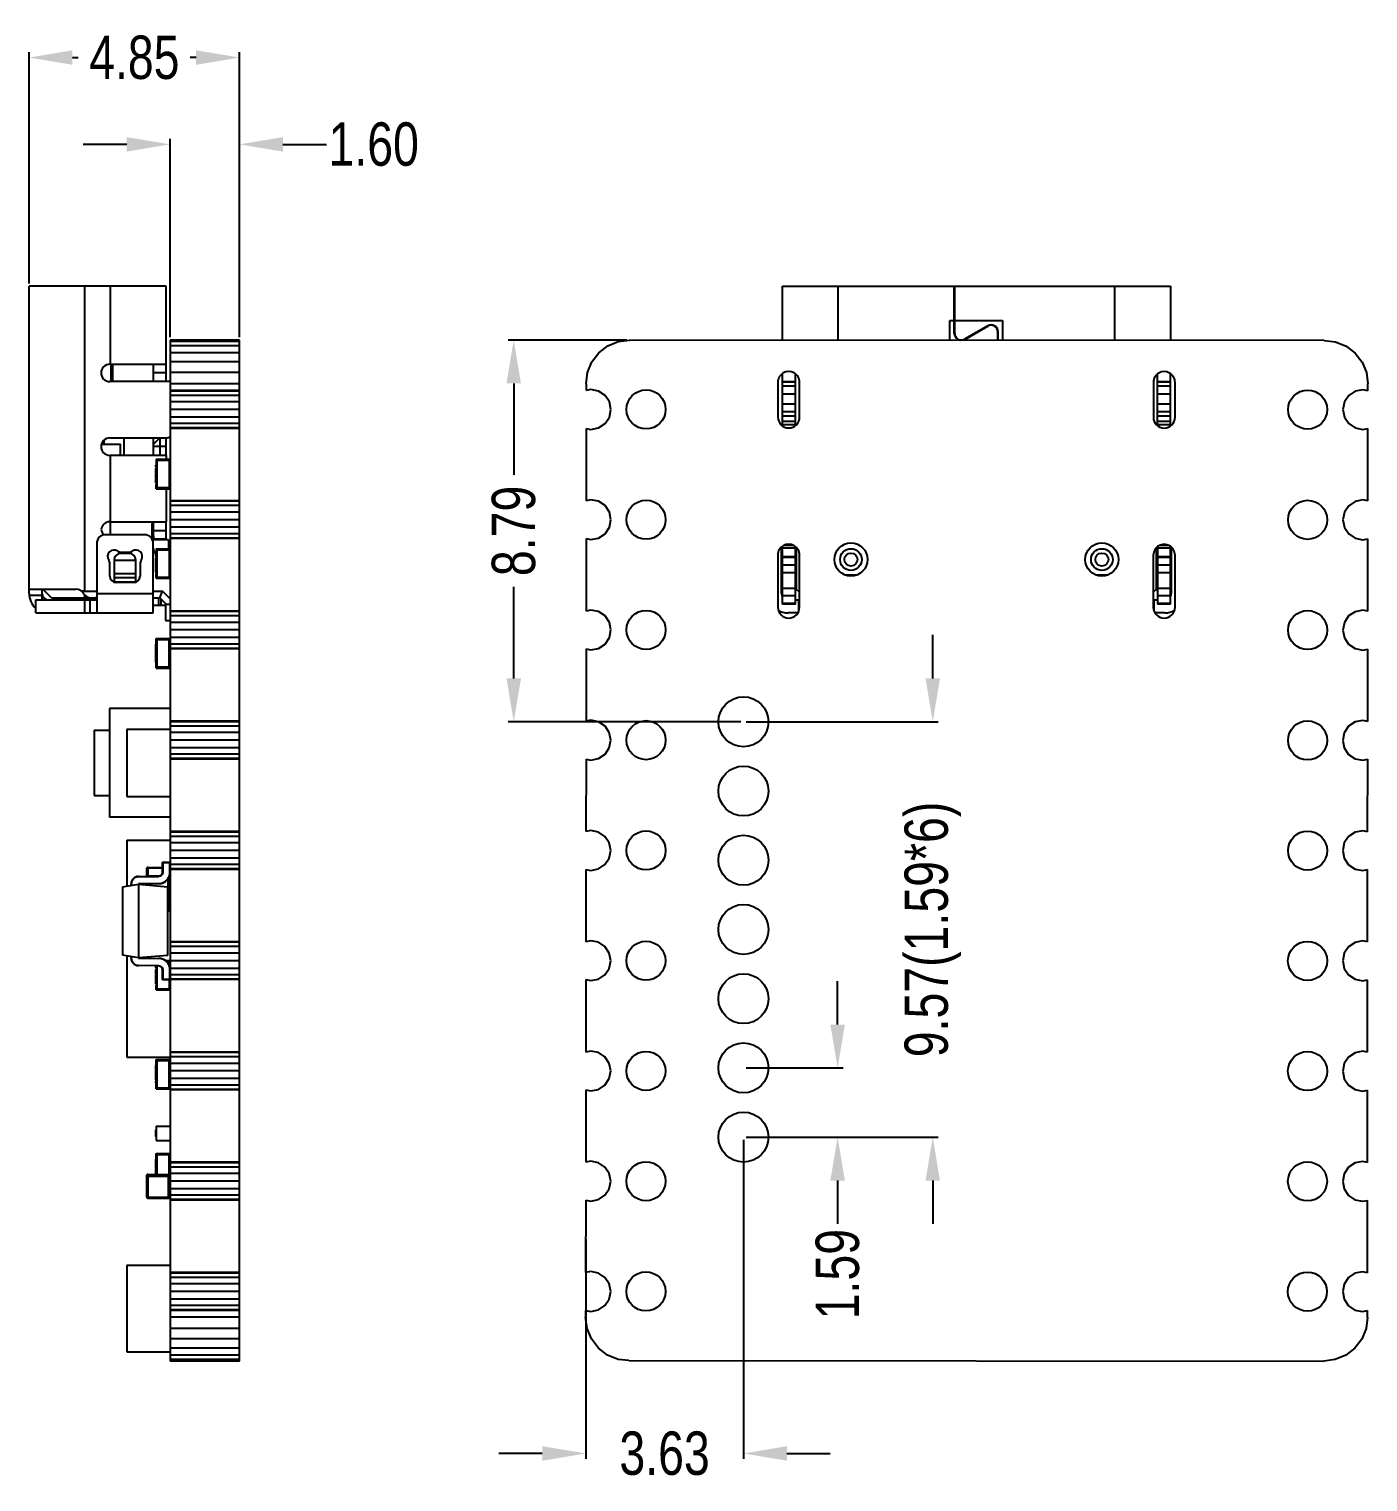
# Model space of a CAD drawing. Header units: inches. Extents: x -3.8 to 68.3, y -16.6 to 35.1.
# Drawn here: x 37.43 to 68.27, y -6.15 to 27.32 of the extents above; entities that cross this region are included whole.
import ezdxf

# ---------------------------------------------------------------- set-up
doc = ezdxf.new("R2010")
doc.units = ezdxf.units.IN
doc.header["$LTSCALE"] = 1.21
doc.header["$MEASUREMENT"] = 0
doc.header["$PDMODE"] = 3
doc.header["$PDSIZE"] = 0.3125
doc.layers.get('0').update_dxf_attribs({"linetype": 'CONTINUOUS'})
doc.layers.get('Defpoints').update_dxf_attribs({"linetype": 'CONTINUOUS'})
for name, color, linetype in [('DIM', 3, 'CONTINUOUS'), ('INTFCLR_1532', 7, 'CONTINUOUS'), ('INTFCLR_1532_1', 7, 'CONTINUOUS'), ('INTFCLR_1532_2', 7, 'CONTINUOUS')]:
    doc.layers.add(name, color=color, linetype=linetype)
doc.styles.get("Standard").update_dxf_attribs({"font": 'txt', "width": 0.8})
doc.dimstyles.get("Standard").update_dxf_attribs({"dimtxt": 0.15625, "dimasz": 0.1875, "dimexe": 0.125, "dimexo": 0.0625, "dimgap": 0.09, "dimtad": 0, "dimtih": 1, "dimtoh": 1, "dimzin": 4, "dimdsep": 46, "dimtxsty": 'STANDARD', "dimblk": '_FILLED', "dimblk1": '_FILLED', "dimblk2": '_FILLED', "dimcen": 0.09, "dimazin": 1, "dimtp": 0.01, "dimtm": 0.01, "dimtfac": 1, "dimtofl": 0, "dimtmove": 0, "dimatfit": 3, "dimldrblk": '_FILLED', "dimfxl": 1, "dimtolj": 1, "dimtzin": 4, "dimarcsym": 0})

# ---------------------------------------------------------------- blocks, each defined once
blk = doc.blocks.new('_FILLED')
at = {"color": 0, "linetype": 'ByBlock'}
blk.add_solid([(0, 0), (-1, 0.167), (-1, -0.167)], dxfattribs=at)
blk = doc.blocks.new('*D9')
at = {"layer": 'Defpoints', "color": 0}
for p in [(42.28, 24.667), (40.68, 20.159), (42.28, 20.159)]:
    blk.add_point(p, dxfattribs=at)
at = {"layer": 'DIM', "color": 0, "lineweight": -2}
for p, q in [((40.68, 20.222), (40.68, 24.792)), ((42.28, 20.222), (42.28, 24.792)), ((39.68, 24.667), (38.68, 24.667)), ((43.28, 24.667), (44.28, 24.667))]:
    blk.add_line(p, q, dxfattribs=at)
blk.add_blockref('_FILLED', (40.68, 24.667), dxfattribs=at)
at = {"layer": 'DIM', "color": 0, "lineweight": -2, "rotation": 180}
blk.add_blockref('_FILLED', (42.28, 24.667), dxfattribs=at)
at = {"layer": 'DIM', "color": 0, "insert": (45.37, 24.667), "char_height": 1, "attachment_point": 5}
blk.add_mtext('\\A1;1.60', dxfattribs=at)
blk = doc.blocks.new('*D10')
at = {"layer": 'Defpoints', "color": 0}
for p in [(42.28, 26.667), (37.43, 21.403), (42.28, 20.159)]:
    blk.add_point(p, dxfattribs=at)
at = {"layer": 'DIM', "color": 0, "lineweight": -2}
for p, q in [((37.43, 21.465), (37.43, 26.792)), ((42.28, 20.222), (42.28, 26.792)), ((38.43, 26.667), (38.565, 26.667)), ((41.28, 26.667), (41.145, 26.667))]:
    blk.add_line(p, q, dxfattribs=at)
at = {"layer": 'DIM', "color": 0, "lineweight": -2, "rotation": 180}
blk.add_blockref('_FILLED', (37.43, 26.667), dxfattribs=at)
at = {"layer": 'DIM', "color": 0, "lineweight": -2}
blk.add_blockref('_FILLED', (42.28, 26.667), dxfattribs=at)
at = {"layer": 'DIM', "color": 0, "insert": (39.855, 26.667), "char_height": 1, "attachment_point": 5}
blk.add_mtext('\\A1;4.85', dxfattribs=at)
blk = doc.blocks.new('*D25')
at = {"layer": 'Defpoints', "color": 0}
for p in [(53.888, 3.391), (56.057, 3.391), (53.888, 1.797)]:
    blk.add_point(p, dxfattribs=at)
at = {"layer": 'DIM', "color": 0, "lineweight": -2}
for p, q in [((56.057, 4.391), (56.057, 5.391)), ((53.951, 3.391), (56.182, 3.391)), ((53.951, 1.797), (56.182, 1.797)), ((56.057, 0.797), (56.057, -0.203))]:
    blk.add_line(p, q, dxfattribs=at)
for p, rotation in [((56.057, 3.391), 270), ((56.057, 1.797), 90)]:
    blk.add_blockref('_FILLED', p, dxfattribs=dict(at, rotation=rotation))
at = {"layer": 'DIM', "color": 0, "insert": (56.057, -1.36), "char_height": 1, "attachment_point": 5, "rotation": 90}
blk.add_mtext('\\A1;1.59', dxfattribs=at)
blk = doc.blocks.new('*D27')
at = {"layer": 'Defpoints', "color": 0}
for p in [(53.888, 11.365), (53.888, 1.797), (58.249, 1.797)]:
    blk.add_point(p, dxfattribs=at)
at = {"layer": 'DIM', "color": 0, "lineweight": -2}
for p, q in [((58.249, 12.365), (58.249, 13.365)), ((53.951, 11.365), (58.374, 11.365)), ((53.951, 1.797), (58.374, 1.797)), ((58.249, 0.797), (58.249, -0.203))]:
    blk.add_line(p, q, dxfattribs=at)
for p, rotation in [((58.249, 11.365), 270), ((58.249, 1.797), 90)]:
    blk.add_blockref('_FILLED', p, dxfattribs=dict(at, rotation=rotation))
at = {"layer": 'DIM', "color": 0, "insert": (58.249, 6.581), "char_height": 1, "attachment_point": 5, "rotation": 90}
blk.add_mtext('\\A1;9.57(1.59*6)', dxfattribs=at)
blk = doc.blocks.new('*D29')
at = {"layer": 'Defpoints', "color": 0}
for p in [(53.888, 1.797), (50.254, -0.489), (50.254, -5.491)]:
    blk.add_point(p, dxfattribs=at)
at = {"layer": 'DIM', "color": 0, "lineweight": -2}
for p, q in [((53.888, 1.734), (53.888, -5.616)), ((50.254, -0.552), (50.254, -5.616)), ((49.254, -5.491), (48.254, -5.491)), ((54.888, -5.491), (55.888, -5.491))]:
    blk.add_line(p, q, dxfattribs=at)
blk.add_blockref('_FILLED', (50.254, -5.491), dxfattribs=at)
at = {"layer": 'DIM', "color": 0, "lineweight": -2, "rotation": 180}
blk.add_blockref('_FILLED', (53.888, -5.491), dxfattribs=at)
at = {"layer": 'DIM', "color": 0, "insert": (52.071, -5.491), "char_height": 1, "attachment_point": 5}
blk.add_mtext('\\A1;3.63', dxfattribs=at)
blk = doc.blocks.new('*D30')
at = {"layer": 'Defpoints', "color": 0}
for p in [(48.596, 20.159), (51.266, 20.159), (53.888, 11.365)]:
    blk.add_point(p, dxfattribs=at)
at = {"layer": 'DIM', "color": 0, "lineweight": -2}
for p, q in [((51.204, 20.159), (48.471, 20.159)), ((48.596, 19.159), (48.596, 17.052)), ((48.596, 12.365), (48.596, 14.472)), ((53.826, 11.365), (48.471, 11.365))]:
    blk.add_line(p, q, dxfattribs=at)
for p, rotation in [((48.596, 20.159), 90), ((48.596, 11.365), 270)]:
    blk.add_blockref('_FILLED', p, dxfattribs=dict(at, rotation=rotation))
at = {"layer": 'DIM', "color": 0, "insert": (48.596, 15.762), "char_height": 1, "attachment_point": 5, "rotation": 90}
blk.add_mtext('\\A1;8.79', dxfattribs=at)

msp = doc.modelspace()

# ---------------------------------------------------------------- linework, layer by layer
at = {"color": 7, "linetype": 'Continuous'}
for p, q in [((37.43, 14.323), (37.43, 21.403)), ((40.59, 21.403), (37.43, 21.403)), ((38.71, 21.403), (38.71, 14.373)), ((39.31, 19.603), (39.31, 21.403)), ((40.59, 19.203), (40.59, 21.403)), ((54.785, 20.157), (54.785, 21.403)), ((54.785, 21.403), (63.725, 21.403)), ((56.065, 21.403), (56.065, 20.156)), ((58.745, 20.312), (58.745, 21.403)), ((58.745, 21.303), (58.755, 21.303)), ((58.755, 20.312), (58.755, 21.403)), ((62.445, 20.151), (62.445, 21.403)), ((63.725, 21.403), (63.725, 20.15)), ((58.745, 21.073), (58.755, 21.073)), ((58.755, 20.988), (58.745, 20.988)), ((58.645, 20.154), (58.645, 20.611)), ((58.645, 20.611), (58.745, 20.611)), ((58.755, 20.611), (59.855, 20.611)), ((59.515, 20.49), (58.98, 20.182)), ((58.985, 20.173), (59.52, 20.481)), ((59.855, 20.611), (59.855, 20.153)), ((40.68, 20.159), (40.68, -3.361)), ((42.28, 20.159), (40.68, 20.159)), ((42.28, 20.125), (40.68, 20.125)), ((42.28, -3.361), (42.28, 20.159)), ((50.762, 20.024), (51.005, 20.125)), ((51.005, 20.125), (51.266, 20.159)), ((67.266, 20.147), (51.266, 20.159)), ((59.745, 20.153), (59.745, 20.351)), ((59.755, 20.153), (59.755, 20.351)), ((67.266, 20.147), (67.527, 20.121)), ((67.527, 20.121), (67.771, 20.021)), ((42.28, 20.024), (40.68, 20.024)), ((42.28, 19.864), (40.68, 19.864)), ((50.393, 19.655), (50.553, 19.864)), ((50.553, 19.864), (50.762, 20.024)), ((67.771, 20.021), (67.979, 19.86)), ((67.979, 19.86), (68.14, 19.651)), ((39.29, 19.603), (40.59, 19.603)), ((39.32, 19.203), (39.32, 19.603)), ((39.36, 19.203), (39.36, 19.603)), ((40.29, 19.603), (40.29, 19.203)), ((42.28, 19.655), (40.68, 19.655)), ((50.292, 19.412), (50.393, 19.655)), ((68.14, 19.651), (68.24, 19.408)), ((40.68, 19.203), (39.29, 19.203)), ((40.59, 19.403), (40.29, 19.403)), ((42.28, 19.412), (40.68, 19.412)), ((42.28, 19.151), (40.68, 19.151)), ((50.266, 19.151), (50.292, 19.412)), ((50.266, 19.151), (50.266, 18.998)), ((54.681, 19.184), (54.681, 18.384)), ((54.785, 18.185), (54.785, 19.383)), ((54.785, 19.203), (55.085, 19.203)), ((55.085, 19.19), (54.785, 19.19)), ((54.785, 19.101), (55.085, 19.101)), ((55.085, 18.192), (55.085, 19.377)), ((55.181, 18.384), (55.181, 19.184)), ((63.331, 19.183), (63.331, 18.383)), ((63.425, 18.192), (63.425, 19.373)), ((63.425, 19.203), (63.725, 19.203)), ((63.725, 19.19), (63.425, 19.19)), ((63.425, 19.101), (63.725, 19.101)), ((63.725, 18.182), (63.725, 19.383)), ((63.831, 18.382), (63.831, 19.182)), ((68.24, 19.408), (68.275, 19.147)), ((68.275, 18.992), (68.275, 19.147)), ((42.28, 18.998), (40.68, 18.998)), ((42.28, 18.985), (40.68, 18.985)), ((42.28, 18.885), (40.68, 18.885)), ((50.376, 19.02), (50.266, 18.998)), ((50.552, 18.985), (50.376, 19.02)), ((50.7, 18.885), (50.552, 18.985)), ((50.8, 18.736), (50.7, 18.885)), ((55.085, 18.914), (54.785, 18.914)), ((63.725, 18.914), (63.425, 18.914)), ((67.832, 18.882), (67.732, 18.733)), ((67.98, 18.981), (67.832, 18.882)), ((68.156, 19.016), (67.98, 18.981)), ((68.275, 18.992), (68.156, 19.016)), ((42.28, 18.736), (40.68, 18.736)), ((42.28, 18.561), (40.68, 18.561)), ((50.835, 18.561), (50.8, 18.736)), ((50.8, 18.385), (50.835, 18.561)), ((54.785, 18.691), (55.085, 18.691)), ((55.085, 18.504), (54.785, 18.504)), ((54.785, 18.416), (55.085, 18.416)), ((63.425, 18.691), (63.725, 18.691)), ((63.725, 18.504), (63.425, 18.504)), ((63.425, 18.416), (63.725, 18.416)), ((67.732, 18.733), (67.697, 18.557)), ((67.697, 18.557), (67.732, 18.382)), ((42.28, 18.385), (40.68, 18.385)), ((42.28, 18.236), (40.68, 18.236)), ((42.28, 18.137), (40.68, 18.137)), ((42.28, 18.124), (40.68, 18.124)), ((50.265, 18.124), (50.264, 16.458)), ((50.265, 18.124), (50.376, 18.102)), ((50.376, 18.102), (50.551, 18.137)), ((50.551, 18.137), (50.7, 18.236)), ((50.7, 18.236), (50.8, 18.385)), ((55.085, 18.403), (54.785, 18.403)), ((54.785, 18.293), (55.085, 18.293)), ((55.085, 18.203), (54.785, 18.203)), ((63.725, 18.403), (63.425, 18.403)), ((63.425, 18.293), (63.725, 18.293)), ((63.725, 18.203), (63.425, 18.203)), ((67.732, 18.382), (67.831, 18.233)), ((67.831, 18.233), (67.98, 18.133)), ((67.98, 18.133), (68.156, 18.098)), ((68.156, 18.098), (68.274, 18.122)), ((68.273, 16.452), (68.274, 18.122)), ((39.102, 17.763), (39.535, 17.763)), ((39.16, 17.763), (39.16, 17.852)), ((39.29, 17.903), (40.59, 17.903)), ((39.535, 17.503), (39.535, 17.763)), ((39.61, 17.903), (39.61, 17.503)), ((40.29, 17.753), (40.44, 17.903)), ((40.29, 17.903), (40.29, 17.503)), ((40.44, 17.903), (40.44, 17.508)), ((40.59, 17.52), (40.59, 17.903)), ((40.588, 17.503), (39.29, 17.503)), ((39.31, 15.673), (39.31, 17.503)), ((40.59, 17.703), (40.29, 17.703)), ((40.355, 17.414), (40.355, 16.834)), ((40.355, 17.414), (40.68, 17.414)), ((40.436, 17.504), (40.44, 17.508)), ((40.44, 17.505), (40.44, 17.508)), ((40.588, 17.503), (40.59, 17.52)), ((40.59, 17.503), (40.59, 17.414)), ((40.345, 17.276), (40.345, 17.239)), ((40.345, 17.276), (40.355, 17.276)), ((40.345, 17.263), (40.355, 17.263)), ((40.345, 17.239), (40.355, 17.239)), ((40.345, 17.203), (40.345, 17.101)), ((40.345, 17.203), (40.355, 17.203)), ((40.345, 17.151), (40.355, 17.151)), ((40.345, 17.101), (40.355, 17.101)), ((40.345, 17.088), (40.345, 16.986)), ((40.345, 17.088), (40.355, 17.088)), ((40.38, 17.364), (40.355, 17.364)), ((40.355, 17.314), (40.38, 17.314)), ((40.38, 16.759), (40.38, 17.389)), ((40.38, 17.389), (40.655, 17.389)), ((40.655, 17.389), (40.655, 16.759)), ((40.68, 17.314), (40.655, 17.314)), ((40.655, 17.314), (40.68, 17.314)), ((40.68, 17.312), (40.655, 17.312)), ((40.655, 17.312), (40.68, 17.312)), ((40.345, 16.986), (40.355, 16.986)), ((40.345, 16.972), (40.345, 16.87)), ((40.345, 16.972), (40.355, 16.972)), ((40.345, 16.92), (40.355, 16.92)), ((40.345, 16.87), (40.355, 16.87)), ((40.355, 16.734), (40.355, 16.834)), ((40.355, 16.834), (40.38, 16.834)), ((40.38, 16.784), (40.355, 16.784)), ((40.38, 16.759), (40.655, 16.759)), ((40.655, 16.834), (40.68, 16.834)), ((40.355, 16.734), (40.68, 16.734)), ((40.355, 16.734), (40.68, 16.734)), ((40.59, 16.734), (40.59, 15.973)), ((40.59, 16.732), (40.68, 16.732)), ((40.59, 16.732), (40.68, 16.732)), ((42.28, 16.458), (40.68, 16.458)), ((42.28, 16.445), (40.68, 16.445)), ((50.375, 16.48), (50.264, 16.458)), ((50.551, 16.445), (50.375, 16.48)), ((50.7, 16.345), (50.551, 16.445)), ((67.98, 16.441), (67.831, 16.342)), ((68.155, 16.476), (67.98, 16.441)), ((68.273, 16.452), (68.155, 16.476)), ((42.28, 16.345), (40.68, 16.345)), ((42.28, 16.196), (40.68, 16.196)), ((50.799, 16.196), (50.7, 16.345)), ((50.834, 16.021), (50.799, 16.196)), ((67.731, 16.193), (67.697, 16.017)), ((67.831, 16.342), (67.731, 16.193)), ((39.29, 15.973), (40.575, 15.973)), ((40.27, 15.556), (40.27, 15.973)), ((40.29, 15.773), (40.29, 15.673)), ((40.29, 15.773), (40.59, 15.773)), ((40.59, 15.553), (40.59, 15.773)), ((42.28, 16.021), (40.68, 16.021)), ((42.28, 15.845), (40.68, 15.845)), ((50.7, 15.696), (50.799, 15.845)), ((50.799, 15.845), (50.834, 16.021)), ((67.697, 16.017), (67.731, 15.842)), ((67.731, 15.842), (67.831, 15.693)), ((38.99, 15.473), (38.99, 13.892)), ((40.09, 15.673), (39.19, 15.673)), ((40.64, 15.553), (40.272, 15.553)), ((40.29, 15.681), (40.3, 15.625)), ((40.29, 13.873), (40.29, 15.473)), ((40.3, 15.625), (40.3, 15.553)), ((40.59, 15.573), (40.3, 15.573)), ((40.64, 15.553), (40.64, 15.351)), ((42.28, 15.696), (40.68, 15.696)), ((42.28, 15.597), (40.68, 15.597)), ((42.28, 15.584), (40.68, 15.584)), ((50.264, 15.584), (50.263, 13.917)), ((50.264, 15.584), (50.375, 15.562)), ((50.375, 15.562), (50.551, 15.597)), ((50.551, 15.597), (50.7, 15.696)), ((54.785, 14.073), (54.785, 15.404)), ((55.05, 15.423), (54.81, 15.423)), ((63.694, 15.423), (63.465, 15.423)), ((63.725, 14.073), (63.725, 15.402)), ((67.831, 15.693), (67.98, 15.593)), ((67.98, 15.593), (68.155, 15.558)), ((68.155, 15.558), (68.272, 15.581)), ((68.271, 13.913), (68.272, 15.581)), ((39.39, 15.093), (39.39, 14.582)), ((39.39, 15.089), (39.89, 15.089)), ((39.74, 15.243), (39.54, 15.243)), ((39.556, 15.273), (39.725, 15.273)), ((39.89, 14.582), (39.89, 15.093)), ((40.345, 15.212), (40.345, 15.176)), ((40.345, 15.212), (40.355, 15.212)), ((40.345, 15.199), (40.355, 15.199)), ((40.345, 15.176), (40.355, 15.176)), ((40.345, 15.139), (40.345, 15.037)), ((40.345, 15.139), (40.355, 15.139)), ((40.345, 15.087), (40.355, 15.087)), ((40.355, 15.351), (40.355, 14.771)), ((40.355, 15.351), (40.68, 15.351)), ((40.38, 15.301), (40.355, 15.301)), ((40.355, 15.251), (40.38, 15.251)), ((40.38, 14.696), (40.38, 15.326)), ((40.38, 15.326), (40.655, 15.326)), ((40.64, 15.353), (40.68, 15.353)), ((40.655, 15.326), (40.655, 14.696)), ((40.655, 15.251), (40.68, 15.251)), ((40.68, 15.25), (40.655, 15.25)), ((40.68, 15.173), (40.655, 15.173)), ((54.68, 15.204), (54.68, 14.004)), ((54.76, 15.383), (54.765, 15.373)), ((54.765, 14.323), (54.765, 15.373)), ((54.765, 15.243), (54.785, 15.243)), ((54.785, 15.093), (54.765, 15.093)), ((54.785, 15.373), (55.085, 15.373)), ((54.785, 15.173), (55.085, 15.173)), ((55.085, 15.152), (54.785, 15.152)), ((55.085, 14.073), (55.085, 15.396)), ((55.089, 15.393), (55.085, 15.393)), ((55.105, 15.379), (55.105, 14.423)), ((55.18, 14.004), (55.18, 15.204)), ((63.33, 15.203), (63.33, 14.003)), ((63.405, 14.423), (63.405, 15.377)), ((63.425, 15.394), (63.425, 14.073)), ((63.425, 15.373), (63.725, 15.373)), ((63.425, 15.173), (63.725, 15.173)), ((63.725, 15.152), (63.425, 15.152)), ((63.725, 15.243), (63.745, 15.243)), ((63.745, 15.093), (63.725, 15.093)), ((63.745, 15.373), (63.75, 15.382)), ((63.745, 15.373), (63.745, 14.323)), ((63.83, 14.002), (63.83, 15.202)), ((39.29, 14.723), (39.29, 15.007)), ((39.89, 14.771), (39.39, 14.771)), ((39.99, 15.007), (39.99, 14.723)), ((40.345, 15.037), (40.355, 15.037)), ((40.345, 15.024), (40.345, 14.922)), ((40.345, 15.024), (40.355, 15.024)), ((40.345, 14.922), (40.355, 14.922)), ((40.345, 14.908), (40.345, 14.807)), ((40.345, 14.908), (40.355, 14.908)), ((40.345, 14.857), (40.355, 14.857)), ((40.345, 14.807), (40.355, 14.807)), ((40.355, 14.771), (40.38, 14.771)), ((40.355, 14.671), (40.355, 14.77)), ((40.655, 14.771), (40.68, 14.771)), ((54.785, 14.978), (55.085, 14.978)), ((55.085, 14.799), (54.785, 14.799)), ((56.225, 14.753), (56.504, 14.753)), ((62.003, 14.753), (62.287, 14.753)), ((63.425, 14.978), (63.725, 14.978)), ((63.725, 14.799), (63.425, 14.799)), ((37.43, 14.423), (38.51, 14.423)), ((37.73, 14.173), (37.73, 14.423)), ((37.95, 14.223), (37.75, 14.423)), ((39.39, 14.687), (39.89, 14.687)), ((39.888, 14.581), (39.393, 14.581)), ((39.84, 14.573), (39.44, 14.573)), ((40.38, 14.721), (40.355, 14.721)), ((40.355, 14.671), (40.68, 14.671)), ((40.355, 14.67), (40.68, 14.67)), ((40.38, 14.696), (40.655, 14.696)), ((54.785, 14.446), (55.085, 14.446)), ((55.18, 14.348), (55.105, 14.423)), ((63.405, 14.423), (63.33, 14.348)), ((63.425, 14.446), (63.725, 14.446)), ((37.739, 14.273), (37.433, 14.273)), ((37.588, 13.873), (37.588, 14.173)), ((37.588, 14.173), (38.915, 14.173)), ((37.59, 13.873), (37.59, 14.173)), ((37.95, 14.223), (38.989, 14.223)), ((38.71, 14.373), (38.99, 14.373)), ((38.71, 14.287), (38.71, 14.223)), ((38.71, 14.173), (38.71, 13.873)), ((38.84, 13.873), (38.84, 14.173)), ((38.99, 14.323), (40.29, 14.323)), ((40.29, 14.373), (40.502, 14.373)), ((40.29, 14.223), (40.44, 14.223)), ((40.42, 14.053), (40.42, 14.223)), ((40.44, 14.223), (40.502, 14.373)), ((40.59, 14.073), (40.44, 14.223)), ((40.47, 14.053), (40.47, 14.193)), ((40.68, 14.195), (40.502, 14.373)), ((40.57, 14.093), (40.57, 13.695)), ((40.59, 14.073), (40.68, 14.073)), ((55.085, 14.268), (54.785, 14.268)), ((54.785, 14.094), (55.085, 14.094)), ((55.085, 14.073), (54.785, 14.073)), ((55.085, 14.173), (55.18, 14.173)), ((55.165, 13.922), (55.165, 14.173)), ((63.33, 14.173), (63.425, 14.173)), ((63.345, 14.173), (63.345, 13.917)), ((63.725, 14.268), (63.425, 14.268)), ((63.425, 14.094), (63.725, 14.094)), ((63.725, 14.073), (63.425, 14.073)), ((37.588, 13.873), (40.29, 13.873)), ((40.29, 14.053), (40.57, 14.053)), ((42.28, 13.917), (40.68, 13.917)), ((42.28, 13.905), (40.68, 13.905)), ((42.28, 13.805), (40.68, 13.805)), ((50.375, 13.94), (50.263, 13.917)), ((50.55, 13.905), (50.375, 13.94)), ((50.699, 13.805), (50.55, 13.905)), ((50.799, 13.656), (50.699, 13.805)), ((55.138, 13.873), (54.915, 13.873)), ((63.595, 13.873), (63.371, 13.873)), ((67.83, 13.802), (67.731, 13.653)), ((67.979, 13.901), (67.83, 13.802)), ((68.155, 13.936), (67.979, 13.901)), ((68.271, 13.913), (68.155, 13.936)), ((40.57, 13.695), (40.68, 13.695)), ((42.28, 13.656), (40.68, 13.656)), ((42.28, 13.481), (40.68, 13.481)), ((50.834, 13.481), (50.799, 13.656)), ((50.799, 13.305), (50.834, 13.481)), ((67.731, 13.653), (67.696, 13.477)), ((67.696, 13.477), (67.731, 13.302)), ((40.345, 13.151), (40.345, 12.74)), ((40.345, 13.151), (40.355, 13.151)), ((40.345, 13.101), (40.355, 13.101)), ((40.355, 12.707), (40.355, 13.287)), ((40.355, 13.287), (40.68, 13.287)), ((40.38, 13.237), (40.355, 13.237)), ((40.38, 13.187), (40.355, 13.187)), ((40.38, 12.632), (40.38, 13.262)), ((40.38, 13.262), (40.655, 13.262)), ((40.655, 12.632), (40.655, 13.262)), ((40.655, 13.187), (40.68, 13.187)), ((40.68, 13.187), (40.655, 13.187)), ((40.68, 13.184), (40.655, 13.184)), ((40.655, 13.184), (40.68, 13.184)), ((42.28, 13.305), (40.68, 13.305)), ((42.28, 13.156), (40.68, 13.156)), ((42.28, 13.057), (40.68, 13.057)), ((50.375, 13.022), (50.55, 13.057)), ((50.55, 13.057), (50.699, 13.156)), ((50.699, 13.156), (50.799, 13.305)), ((67.731, 13.302), (67.83, 13.153)), ((67.83, 13.153), (67.979, 13.053)), ((40.345, 13.049), (40.355, 13.049)), ((40.345, 13.035), (40.355, 13.035)), ((40.345, 13.03), (40.355, 13.03)), ((40.345, 12.981), (40.355, 12.981)), ((40.345, 12.935), (40.355, 12.935)), ((40.345, 12.934), (40.355, 12.934)), ((40.345, 12.92), (40.355, 12.92)), ((40.345, 12.87), (40.355, 12.87)), ((40.345, 12.818), (40.355, 12.818)), ((40.345, 12.79), (40.355, 12.79)), ((40.345, 12.782), (40.355, 12.782)), ((40.345, 12.773), (40.355, 12.773)), ((40.345, 12.745), (40.355, 12.745)), ((40.345, 12.74), (40.355, 12.74)), ((42.28, 13.044), (40.68, 13.044)), ((50.262, 13.044), (50.261, 11.377)), ((50.262, 13.044), (50.375, 13.022)), ((67.979, 13.053), (68.155, 13.018)), ((68.155, 13.018), (68.271, 13.041)), ((68.27, 11.373), (68.271, 13.041)), ((40.355, 12.607), (40.355, 12.707)), ((40.38, 12.707), (40.355, 12.707)), ((40.38, 12.657), (40.355, 12.657)), ((40.355, 12.604), (40.355, 12.607)), ((40.355, 12.607), (40.68, 12.607)), ((40.355, 12.607), (40.68, 12.607)), ((40.355, 12.604), (40.68, 12.604)), ((40.355, 12.604), (40.68, 12.604)), ((40.38, 12.632), (40.655, 12.632)), ((40.68, 12.707), (40.655, 12.707)), ((39.28, 11.669), (39.28, 9.169)), ((40.68, 11.669), (39.28, 11.669)), ((50.374, 11.4), (50.261, 11.377)), ((50.55, 11.365), (50.374, 11.4)), ((68.154, 11.396), (67.979, 11.361)), ((68.27, 11.373), (68.154, 11.396)), ((38.93, 11.169), (38.93, 9.667)), ((38.93, 11.169), (39.28, 11.169)), ((39.68, 11.192), (39.68, 9.647)), ((39.68, 11.192), (40.68, 11.192)), ((42.28, 11.377), (40.68, 11.377)), ((42.28, 11.365), (40.68, 11.365)), ((42.28, 11.265), (40.68, 11.265)), ((42.28, 11.116), (40.68, 11.116)), ((50.699, 11.265), (50.55, 11.365)), ((50.798, 11.116), (50.699, 11.265)), ((50.833, 10.941), (50.798, 11.116)), ((67.73, 11.113), (67.695, 10.937)), ((67.83, 11.262), (67.73, 11.113)), ((67.979, 11.361), (67.83, 11.262)), ((42.28, 10.941), (40.68, 10.941)), ((42.28, 10.765), (40.68, 10.765)), ((50.699, 10.616), (50.798, 10.765)), ((50.798, 10.765), (50.833, 10.941)), ((67.695, 10.937), (67.73, 10.762)), ((67.73, 10.762), (67.83, 10.613)), ((42.28, 10.616), (40.68, 10.616)), ((42.28, 10.517), (40.68, 10.517)), ((42.28, 10.505), (40.68, 10.505)), ((50.261, 10.505), (50.26, 8.837)), ((50.261, 10.505), (50.374, 10.482)), ((50.374, 10.482), (50.55, 10.517)), ((50.55, 10.517), (50.699, 10.616)), ((67.83, 10.613), (67.979, 10.513)), ((67.979, 10.513), (68.154, 10.478)), ((68.154, 10.478), (68.269, 10.501)), ((68.268, 8.833), (68.269, 10.501)), ((38.93, 9.669), (39.28, 9.669)), ((38.93, 9.667), (39.28, 9.667)), ((39.68, 9.647), (40.68, 9.647)), ((39.28, 9.169), (39.28, 9.168)), ((40.68, 9.169), (39.28, 9.169)), ((40.68, 9.169), (39.28, 9.169)), ((40.68, 9.168), (39.28, 9.168)), ((40.68, 9.167), (39.28, 9.167)), ((42.28, 8.837), (40.68, 8.837)), ((42.28, 8.825), (40.68, 8.825)), ((42.28, 8.725), (40.68, 8.725)), ((50.374, 8.86), (50.26, 8.837)), ((50.549, 8.825), (50.374, 8.86)), ((50.698, 8.725), (50.549, 8.825)), ((50.798, 8.576), (50.698, 8.725)), ((67.829, 8.722), (67.73, 8.573)), ((67.978, 8.821), (67.829, 8.722)), ((68.154, 8.856), (67.978, 8.821)), ((68.268, 8.833), (68.154, 8.856)), ((39.68, 8.641), (39.68, 7.576)), ((39.68, 8.641), (40.68, 8.641)), ((42.28, 8.576), (40.68, 8.576)), ((42.28, 8.401), (40.68, 8.401)), ((50.833, 8.401), (50.798, 8.576)), ((50.798, 8.225), (50.833, 8.401)), ((67.73, 8.573), (67.695, 8.397)), ((67.695, 8.397), (67.73, 8.222)), ((40.675, 8.12), (40.505, 8.12)), ((40.505, 7.897), (40.505, 8.12)), ((40.51, 8.125), (40.675, 8.125)), ((40.51, 8.125), (40.51, 7.897)), ((40.675, 7.897), (40.675, 8.125)), ((42.28, 8.225), (40.68, 8.225)), ((42.28, 8.076), (40.68, 8.076)), ((50.549, 7.977), (50.698, 8.076)), ((50.698, 8.076), (50.798, 8.225)), ((67.73, 8.222), (67.829, 8.073)), ((67.829, 8.073), (67.978, 7.973)), ((39.952, 7.801), (40.419, 7.809)), ((39.952, 7.796), (40.419, 7.804)), ((39.952, 7.801), (39.952, 7.796)), ((40.419, 7.804), (40.419, 7.809)), ((40.505, 7.897), (40.51, 7.897)), ((42.28, 7.977), (40.68, 7.977)), ((42.28, 7.965), (40.68, 7.965)), ((50.259, 7.965), (50.258, 6.297)), ((50.259, 7.965), (50.374, 7.942)), ((50.374, 7.942), (50.549, 7.977)), ((67.978, 7.973), (68.154, 7.938)), ((68.154, 7.938), (68.268, 7.961)), ((68.267, 6.293), (68.268, 7.961)), ((39.58, 7.559), (39.955, 7.625)), ((39.58, 7.559), (39.58, 6.425)), ((39.785, 7.626), (39.78, 7.626)), ((39.78, 7.594), (39.78, 7.626)), ((39.785, 7.626), (39.785, 7.595)), ((40.422, 7.639), (39.955, 7.631)), ((40.422, 7.634), (39.955, 7.626)), ((39.955, 7.631), (39.955, 5.925)), ((39.955, 7.625), (40.63, 7.566)), ((40.422, 7.634), (40.422, 7.639)), ((40.63, 5.984), (40.63, 7.566)), ((39.58, 6.425), (39.58, 5.991)), ((42.28, 6.297), (40.68, 6.297)), ((42.28, 6.285), (40.68, 6.285)), ((42.28, 6.185), (40.68, 6.185)), ((42.28, 6.036), (40.68, 6.036)), ((50.373, 6.32), (50.258, 6.297)), ((50.549, 6.285), (50.373, 6.32)), ((50.698, 6.185), (50.549, 6.285)), ((50.797, 6.036), (50.698, 6.185)), ((50.832, 5.861), (50.797, 6.036)), ((67.729, 6.033), (67.694, 5.857)), ((67.829, 6.182), (67.729, 6.033)), ((67.978, 6.281), (67.829, 6.182)), ((68.153, 6.316), (67.978, 6.281)), ((68.267, 6.293), (68.153, 6.316)), ((39.955, 5.925), (39.58, 5.991)), ((39.68, 5.973), (39.68, 3.641)), ((39.78, 5.923), (39.78, 5.955)), ((39.78, 5.923), (39.785, 5.923)), ((39.785, 5.955), (39.785, 5.923)), ((40.419, 5.745), (39.952, 5.753)), ((39.952, 5.753), (39.952, 5.748)), ((40.419, 5.74), (39.952, 5.748)), ((40.63, 5.984), (39.955, 5.925)), ((39.955, 5.925), (39.955, 5.918)), ((39.955, 5.923), (40.422, 5.915)), ((39.955, 5.918), (40.422, 5.91)), ((40.345, 5.731), (40.355, 5.731)), ((40.345, 5.731), (40.345, 5.695)), ((40.345, 5.718), (40.355, 5.718)), ((40.345, 5.695), (40.355, 5.695)), ((40.355, 5.741), (40.355, 5.289)), ((40.38, 5.214), (40.38, 5.741)), ((40.419, 5.74), (40.419, 5.745)), ((40.422, 5.91), (40.422, 5.915)), ((40.566, 5.869), (40.68, 5.869)), ((40.596, 5.844), (40.655, 5.844)), ((40.655, 5.844), (40.655, 5.762)), ((40.68, 5.769), (40.655, 5.769)), ((40.655, 5.769), (40.68, 5.769)), ((42.28, 5.861), (40.68, 5.861)), ((50.797, 5.685), (50.832, 5.861)), ((67.694, 5.857), (67.729, 5.682)), ((40.345, 5.658), (40.355, 5.658)), ((40.345, 5.658), (40.345, 5.556)), ((40.345, 5.606), (40.355, 5.606)), ((40.345, 5.556), (40.355, 5.556)), ((40.345, 5.543), (40.355, 5.543)), ((40.345, 5.543), (40.345, 5.441)), ((40.345, 5.441), (40.355, 5.441)), ((40.345, 5.427), (40.355, 5.427)), ((40.345, 5.427), (40.345, 5.325)), ((40.345, 5.376), (40.355, 5.376)), ((40.51, 5.653), (40.505, 5.653)), ((40.505, 5.43), (40.505, 5.653)), ((40.505, 5.43), (40.675, 5.43)), ((40.51, 5.653), (40.51, 5.425)), ((40.675, 5.425), (40.51, 5.425)), ((40.655, 5.425), (40.655, 5.214)), ((40.675, 5.425), (40.675, 5.653)), ((42.28, 5.685), (40.68, 5.685)), ((42.28, 5.536), (40.68, 5.536)), ((42.28, 5.437), (40.68, 5.437)), ((42.28, 5.425), (40.68, 5.425)), ((50.258, 5.425), (50.257, 3.757)), ((50.258, 5.425), (50.373, 5.402)), ((50.373, 5.402), (50.549, 5.437)), ((50.549, 5.437), (50.698, 5.536)), ((50.698, 5.536), (50.797, 5.685)), ((67.729, 5.682), (67.829, 5.533)), ((67.829, 5.533), (67.977, 5.433)), ((67.977, 5.433), (68.153, 5.398)), ((68.153, 5.398), (68.266, 5.421)), ((68.265, 3.753), (68.266, 5.421)), ((40.345, 5.325), (40.355, 5.325)), ((40.355, 5.289), (40.38, 5.289)), ((40.355, 5.189), (40.355, 5.289)), ((40.38, 5.239), (40.355, 5.239)), ((40.355, 5.189), (40.68, 5.189)), ((40.355, 5.189), (40.68, 5.189)), ((40.38, 5.214), (40.655, 5.214)), ((40.655, 5.289), (40.68, 5.289)), ((42.28, 3.757), (40.68, 3.757)), ((42.28, 3.745), (40.68, 3.745)), ((50.373, 3.78), (50.257, 3.757)), ((50.548, 3.745), (50.373, 3.78)), ((50.697, 3.645), (50.548, 3.745)), ((67.977, 3.741), (67.828, 3.642)), ((68.153, 3.776), (67.977, 3.741)), ((68.265, 3.753), (68.153, 3.776)), ((39.68, 3.641), (40.68, 3.641)), ((39.68, 3.64), (40.68, 3.64)), ((40.345, 3.45), (40.355, 3.45)), ((40.345, 3.45), (40.345, 3.348)), ((40.345, 3.4), (40.355, 3.4)), ((40.345, 3.348), (40.355, 3.348)), ((40.355, 3.586), (40.68, 3.586)), ((40.355, 3.006), (40.355, 3.586)), ((40.38, 3.536), (40.355, 3.536)), ((40.38, 3.486), (40.355, 3.486)), ((40.38, 3.561), (40.655, 3.561)), ((40.38, 2.931), (40.38, 3.561)), ((40.655, 2.931), (40.655, 3.561)), ((40.655, 3.486), (40.68, 3.486)), ((40.68, 3.486), (40.655, 3.486)), ((42.28, 3.645), (40.68, 3.645)), ((42.28, 3.496), (40.68, 3.496)), ((50.797, 3.496), (50.697, 3.645)), ((50.831, 3.321), (50.797, 3.496)), ((67.729, 3.493), (67.694, 3.317)), ((67.828, 3.642), (67.729, 3.493)), ((40.345, 3.335), (40.355, 3.335)), ((40.345, 3.335), (40.345, 3.233)), ((40.345, 3.329), (40.355, 3.329)), ((40.345, 3.28), (40.355, 3.28)), ((40.345, 3.235), (40.355, 3.235)), ((40.345, 3.233), (40.355, 3.233)), ((40.345, 3.219), (40.355, 3.219)), ((40.345, 3.219), (40.345, 3.117)), ((40.345, 3.169), (40.355, 3.169)), ((40.345, 3.117), (40.355, 3.117)), ((40.345, 3.081), (40.355, 3.081)), ((40.345, 3.081), (40.345, 3.044)), ((40.345, 3.072), (40.355, 3.072)), ((40.345, 3.044), (40.355, 3.044)), ((42.28, 3.321), (40.68, 3.321)), ((42.28, 3.145), (40.68, 3.145)), ((50.697, 2.996), (50.796, 3.145)), ((50.796, 3.145), (50.831, 3.321)), ((67.694, 3.317), (67.729, 3.142)), ((67.729, 3.142), (67.828, 2.993)), ((40.38, 3.006), (40.355, 3.006)), ((40.355, 2.906), (40.355, 3.006)), ((40.38, 2.956), (40.355, 2.956)), ((40.355, 2.906), (40.68, 2.906)), ((40.355, 2.906), (40.68, 2.906)), ((40.38, 2.931), (40.655, 2.931)), ((40.68, 3.006), (40.655, 3.006)), ((42.28, 2.996), (40.68, 2.996)), ((42.28, 2.897), (40.68, 2.897)), ((42.28, 2.885), (40.68, 2.885)), ((50.256, 2.885), (50.255, 1.216)), ((50.256, 2.885), (50.372, 2.862)), ((50.372, 2.862), (50.548, 2.897)), ((50.548, 2.897), (50.697, 2.996)), ((67.828, 2.993), (67.977, 2.893)), ((67.977, 2.893), (68.152, 2.858)), ((68.152, 2.858), (68.265, 2.88)), ((68.264, 1.214), (68.265, 2.88)), ((40.355, 2.049), (40.68, 2.049)), ((40.355, 2.049), (40.355, 1.719)), ((40.345, 1.968), (40.355, 1.968)), ((40.345, 1.968), (40.345, 1.811)), ((40.345, 1.964), (40.355, 1.964)), ((40.345, 1.814), (40.355, 1.814)), ((40.345, 1.81), (40.355, 1.81)), ((40.355, 1.719), (40.68, 1.719)), ((40.355, 1.719), (40.68, 1.719)), ((40.38, 1.719), (40.38, 1.719)), ((40.355, 1.423), (40.68, 1.423)), ((40.355, 0.938), (40.355, 1.423)), ((40.38, 1.373), (40.355, 1.373)), ((40.38, 1.398), (40.655, 1.398)), ((40.38, 0.938), (40.38, 1.398)), ((40.655, 0.935), (40.655, 1.398)), ((40.345, 1.287), (40.355, 1.287)), ((40.345, 1.287), (40.345, 1.185)), ((40.345, 1.237), (40.355, 1.237)), ((40.345, 1.185), (40.355, 1.185)), ((40.345, 1.172), (40.355, 1.172)), ((40.345, 1.172), (40.345, 1.07)), ((40.345, 1.166), (40.355, 1.166)), ((40.345, 1.117), (40.355, 1.117)), ((40.345, 1.072), (40.355, 1.072)), ((40.345, 1.07), (40.355, 1.07)), ((40.345, 1.056), (40.355, 1.056)), ((40.345, 1.056), (40.345, 0.954)), ((40.345, 1.006), (40.355, 1.006)), ((40.38, 1.323), (40.355, 1.323)), ((40.655, 1.323), (40.68, 1.323)), ((40.68, 1.323), (40.655, 1.323)), ((42.28, 1.216), (40.68, 1.216)), ((42.28, 1.205), (40.68, 1.205)), ((42.28, 1.105), (40.68, 1.105)), ((50.372, 1.24), (50.255, 1.216)), ((50.548, 1.205), (50.372, 1.24)), ((50.697, 1.105), (50.548, 1.205)), ((50.796, 0.956), (50.697, 1.105)), ((67.828, 1.102), (67.728, 0.953)), ((67.977, 1.201), (67.828, 1.102)), ((68.152, 1.236), (67.977, 1.201)), ((68.264, 1.214), (68.152, 1.236)), ((40.345, 0.954), (40.355, 0.954)), ((40.68, 0.843), (40.665, 0.843)), ((40.665, 0.743), (40.68, 0.743)), ((40.665, 0.743), (40.68, 0.743)), ((42.28, 0.956), (40.68, 0.956)), ((42.28, 0.781), (40.68, 0.781)), ((50.831, 0.781), (50.796, 0.956)), ((50.796, 0.605), (50.831, 0.781)), ((67.728, 0.953), (67.693, 0.777)), ((67.693, 0.777), (67.728, 0.602)), ((42.28, 0.605), (40.68, 0.605)), ((42.28, 0.456), (40.68, 0.456)), ((42.28, 0.357), (40.68, 0.357)), ((42.28, 0.345), (40.68, 0.345)), ((50.254, 0.345), (50.253, -1.324)), ((50.254, 0.345), (50.372, 0.322)), ((50.372, 0.322), (50.548, 0.357)), ((50.548, 0.357), (50.696, 0.456)), ((50.696, 0.456), (50.796, 0.605)), ((67.728, 0.602), (67.828, 0.453)), ((67.828, 0.453), (67.976, 0.353)), ((67.976, 0.353), (68.152, 0.318)), ((68.152, 0.318), (68.263, 0.34)), ((68.262, -1.326), (68.263, 0.34)), ((39.68, -1.15), (40.68, -1.15)), ((39.68, -1.15), (39.68, -3.152)), ((42.28, -1.324), (40.68, -1.324)), ((42.28, -1.335), (40.68, -1.335)), ((50.372, -1.3), (50.253, -1.324)), ((50.547, -1.335), (50.372, -1.3)), ((50.696, -1.435), (50.547, -1.335)), ((68.152, -1.304), (67.976, -1.339)), ((68.262, -1.326), (68.152, -1.304)), ((42.28, -1.435), (40.68, -1.435)), ((42.28, -1.584), (40.68, -1.584)), ((50.795, -1.584), (50.696, -1.435)), ((50.83, -1.759), (50.795, -1.584)), ((67.728, -1.587), (67.693, -1.763)), ((67.827, -1.438), (67.728, -1.587)), ((67.976, -1.339), (67.827, -1.438)), ((42.28, -1.759), (40.68, -1.759)), ((42.28, -1.935), (40.68, -1.935)), ((50.696, -2.084), (50.795, -1.935)), ((50.795, -1.935), (50.83, -1.759)), ((67.693, -1.763), (67.728, -1.938)), ((67.728, -1.938), (67.827, -2.087)), ((42.28, -2.084), (40.68, -2.084)), ((42.28, -2.183), (40.68, -2.183)), ((42.28, -2.194), (40.68, -2.194)), ((50.253, -2.194), (50.371, -2.218)), ((50.253, -2.194), (50.253, -2.349)), ((50.371, -2.218), (50.547, -2.183)), ((50.547, -2.183), (50.696, -2.084)), ((67.827, -2.087), (67.976, -2.187)), ((67.976, -2.187), (68.151, -2.222)), ((68.151, -2.222), (68.261, -2.2)), ((68.261, -2.358), (68.261, -2.2)), ((42.28, -2.349), (40.68, -2.349)), ((42.28, -2.61), (40.68, -2.61)), ((50.287, -2.61), (50.253, -2.349)), ((50.388, -2.853), (50.287, -2.61)), ((68.236, -2.614), (68.135, -2.857)), ((68.261, -2.358), (68.236, -2.614)), ((42.28, -2.853), (40.68, -2.853)), ((50.548, -3.062), (50.388, -2.853)), ((68.135, -2.857), (67.974, -3.066)), ((39.68, -3.15), (40.68, -3.15)), ((39.68, -3.152), (40.68, -3.152)), ((42.28, -3.062), (40.68, -3.062)), ((42.28, -3.223), (40.68, -3.223)), ((42.28, -3.324), (40.68, -3.324)), ((50.757, -3.223), (50.548, -3.062)), ((51, -3.324), (50.757, -3.223)), ((51.251, -3.349), (51, -3.324)), ((67.522, -3.327), (67.261, -3.361)), ((67.765, -3.226), (67.522, -3.327)), ((67.974, -3.066), (67.765, -3.226)), ((42.28, -3.349), (40.68, -3.349)), ((42.28, -3.361), (40.68, -3.361)), ((51.251, -3.349), (67.261, -3.361))]:
    msp.add_line(p, q, dxfattribs=at)
for centre, radius in [((51.646, 18.561), 0.45), ((66.886, 18.557), 0.45), ((51.645, 16.021), 0.45), ((66.885, 16.017), 0.45), ((56.365, 15.104), 0.381), ((62.145, 15.103), 0.381), ((56.365, 15.103), 0.25), ((56.365, 15.103), 0.15), ((62.145, 15.103), 0.25), ((62.145, 15.103), 0.15), ((51.645, 13.481), 0.45), ((66.885, 13.477), 0.45), ((51.644, 10.941), 0.45), ((66.884, 10.937), 0.45), ((51.644, 8.401), 0.45), ((66.884, 8.397), 0.45), ((51.643, 5.861), 0.45), ((66.883, 5.857), 0.45), ((51.643, 3.321), 0.45), ((66.883, 3.317), 0.45), ((51.642, 0.781), 0.45), ((66.882, 0.777), 0.45), ((51.641, -1.759), 0.45), ((66.881, -1.763), 0.45)]:
    msp.add_circle(centre, radius, dxfattribs=at)
for centre, radius, start, end in [((59.595, 20.351), 0.16, 0, 119.8989), ((59.595, 20.351), 0.15, 0, 119.8989), ((58.905, 20.312), 0.16, 180, 263.9871), ((58.905, 20.312), 0.15, 180, 299.8989), ((39.29, 19.403), 0.2, 90, 270), ((54.931, 19.184), 0.25, 359.9876, 179.9876), ((63.581, 19.182), 0.25, 359.9876, 179.9876), ((54.931, 18.384), 0.25, 179.9876, 359.9876), ((63.581, 18.382), 0.25, 179.9876, 359.9876), ((39.29, 17.703), 0.2, 90, 270), ((40.59, 18.053), 0.15, 270, 306.9775), ((39.29, 15.773), 0.2, 90, 172.8192), ((39.29, 15.823), 0.2, 187.1808, 230.7352), ((39.19, 15.473), 0.2, 90, 180), ((40.09, 15.473), 0.2, 0, 90), ((54.93, 15.204), 0.25, 359.9876, 179.9876), ((63.58, 15.203), 0.25, 359.9876, 179.9876), ((39.39, 15.173), 0.15, 56.4427, 213.5573), ((39.14, 15.007), 0.15, 0, 33.5573), ((39.54, 15.093), 0.15, 90, 180), ((39.556, 15.423), 0.15, 236.4427, 270), ((39.725, 15.423), 0.15, 270, 303.5573), ((39.74, 15.093), 0.15, 0, 90), ((39.89, 15.173), 0.15, 326.4427, 123.5573), ((40.14, 15.007), 0.15, 146.4427, 180), ((40.49, 15.373), 0.2, 180, 227.3099), ((38.51, 14.223), 0.2, 30, 90), ((39.44, 14.723), 0.15, 180, 270), ((39.84, 14.723), 0.15, 270, 0), ((54.635, 14.581), 0.15, 0, 29.9041), ((63.875, 14.581), 0.15, 150.0959, 180), ((37.88, 14.323), 0.45, 180, 229.151), ((37.88, 14.323), 0.15, 180, 270), ((38.857, 14.423), 0.2, 210, 270), ((54.915, 14.323), 0.15, 180, 208.7147), ((63.595, 14.323), 0.15, 331.2851, 0), ((54.93, 14.004), 0.25, 179.9876, 359.9876), ((54.915, 14.323), 0.45, 240.1244, 270), ((63.58, 14.003), 0.25, 179.9876, 359.9876), ((63.595, 14.323), 0.45, 270, 299.8382), ((40.51, 8.12), 0.005, 90, 180), ((39.955, 7.626), 0.175, 90.9878, 180), ((40.418, 7.897), 0.0875, 270.9878, 0), ((40.414, 7.927), 0.123, 272.5396, 272.8598), ((40.418, 7.897), 0.263, 270.9878, 0), ((40.418, 7.897), 0.263, 270.9878, 0), ((40.395, 7.899), 0.115, 358.2779, 358.6208), ((39.955, 5.923), 0.175, 180, 269.0122), ((39.955, 5.923), 0.175, 180, 269.0122), ((40.415, 5.63), 0.115, 87.2906, 87.633), ((40.418, 5.653), 0.0875, 0, 89.0122), ((40.418, 5.653), 0.0875, 0, 89.0122), ((40.418, 5.653), 0.263, 11.1265, 89.0122), ((40.51, 5.43), 0.005, 180, 270), ((40.51, 5.43), 0.005, 180, 270), ((40.388, 5.649), 0.123, 1.5518, 1.8716), ((40.675, 5.43), 0.005, 270, 300)]:
    msp.add_arc(centre, radius, start, end, dxfattribs=at)
msp.add_ellipse((38.71, 13.093), major_axis=(0, 1.28), ratio=1, start_param=0, end_param=0.051442, dxfattribs=at)
msp.add_open_spline([(40.439, 17.503), (40.44, 17.504), (40.44, 17.505), (40.44, 17.505)], degree=3, dxfattribs=at)
for points, knots in [([(40.27, 15.973), (40.271, 15.973), (40.274, 15.972), (40.277, 15.969), (40.28, 15.964), (40.284, 15.954), (40.287, 15.937), (40.289, 15.913), (40.29, 15.883), (40.29, 15.849), (40.29, 15.811), (40.29, 15.786), (40.29, 15.773)], [0, 0, 0, 0, 0.019039, 0.040444, 0.067313, 0.10122, 0.191954, 0.312705, 0.459814, 0.627767, 0.810281, 1, 1, 1, 1]), ([(40.59, 15.773), (40.59, 15.798), (40.59, 15.835), (40.59, 15.883), (40.589, 15.913), (40.588, 15.934), (40.586, 15.949), (40.585, 15.957), (40.583, 15.964), (40.581, 15.969), (40.578, 15.972), (40.576, 15.973), (40.575, 15.973)], [0, 0, 0, 0, 0.375367, 0.545072, 0.69393, 0.815451, 0.864859, 0.906374, 0.939953, 0.965834, 0.984938, 1, 1, 1, 1]), ([(55.086, 14.323), (55.086, 14.337), (55.086, 14.356), (55.088, 14.38), (55.09, 14.395), (55.092, 14.406), (55.096, 14.415), (55.1, 14.421), (55.104, 14.423), (55.105, 14.423)], [0, 0, 0, 0, 0.389683, 0.552441, 0.69036, 0.802044, 0.887687, 0.95037, 1, 1, 1, 1]), ([(63.405, 14.423), (63.407, 14.423), (63.411, 14.421), (63.415, 14.415), (63.418, 14.406), (63.42, 14.395), (63.422, 14.38), (63.424, 14.356), (63.425, 14.337), (63.425, 14.323)], [0, 0, 0, 0, 0.049631, 0.112315, 0.197955, 0.309634, 0.44755, 0.610311, 1, 1, 1, 1]), ([(38.915, 14.173), (38.922, 14.173), (38.933, 14.173), (38.95, 14.175), (38.965, 14.179), (38.976, 14.187), (38.984, 14.199), (38.988, 14.213), (38.99, 14.23), (38.99, 14.242), (38.99, 14.248)], [0, 0, 0, 0, 0.148953, 0.281403, 0.396614, 0.499992, 0.603351, 0.718555, 0.851028, 1, 1, 1, 1]), ([(38.915, 13.873), (38.926, 13.873), (38.944, 13.873), (38.966, 13.875), (38.979, 13.878), (38.985, 13.882), (38.99, 13.886), (38.99, 13.89), (38.99, 13.892)], [0, 0, 0, 0, 0.379476, 0.670655, 0.7792, 0.864903, 0.934347, 1, 1, 1, 1]), ([(39.952, 7.796), (39.941, 7.796), (39.919, 7.793), (39.888, 7.784), (39.859, 7.767), (39.833, 7.746), (39.812, 7.72), (39.797, 7.691), (39.787, 7.659), (39.785, 7.637), (39.785, 7.626)], [0, 0, 0, 0, 0.125018, 0.250016, 0.375007, 0.50001, 0.625013, 0.749998, 0.87499, 1, 1, 1, 1]), ([(40.51, 7.896), (40.51, 7.89), (40.509, 7.878), (40.502, 7.855), (40.486, 7.83), (40.46, 7.813), (40.438, 7.806), (40.426, 7.804), (40.42, 7.804)], [0, 0, 0, 0, 0.125293, 0.250581, 0.500013, 0.749436, 0.874703, 1, 1, 1, 1]), ([(40.422, 7.639), (40.439, 7.64), (40.472, 7.643), (40.52, 7.658), (40.564, 7.683), (40.596, 7.71), (40.619, 7.734), (40.639, 7.761), (40.658, 7.798), (40.672, 7.847), (40.675, 7.88), (40.675, 7.897)], [0, 0, 0, 0, 0.125, 0.249981, 0.374955, 0.49994, 0.562518, 0.625065, 0.750033, 0.875007, 1, 1, 1, 1]), ([(39.785, 5.923), (39.786, 5.912), (39.787, 5.89), (39.797, 5.858), (39.812, 5.829), (39.833, 5.803), (39.859, 5.782), (39.888, 5.765), (39.919, 5.756), (39.941, 5.753), (39.952, 5.753)], [0, 0, 0, 0, 0.125018, 0.250016, 0.375007, 0.500009, 0.625013, 0.749998, 0.87499, 1, 1, 1, 1]), ([(40.42, 5.745), (40.426, 5.745), (40.438, 5.743), (40.46, 5.736), (40.486, 5.719), (40.502, 5.694), (40.509, 5.671), (40.51, 5.659), (40.51, 5.653)], [0, 0, 0, 0, 0.125293, 0.250581, 0.500013, 0.749436, 0.874703, 1, 1, 1, 1]), ([(40.675, 5.653), (40.675, 5.669), (40.672, 5.703), (40.658, 5.751), (40.634, 5.795), (40.608, 5.828), (40.583, 5.851), (40.557, 5.871), (40.52, 5.891), (40.472, 5.906), (40.439, 5.91), (40.422, 5.91)], [0, 0, 0, 0, 0.125, 0.249981, 0.374955, 0.49994, 0.562518, 0.625065, 0.750033, 0.875007, 1, 1, 1, 1])]:
    msp.add_open_spline(points, degree=3, knots=knots, dxfattribs=at)
at = {"layer": 'DIM', "color": 2}
for centre in [(53.888, 11.365), (53.888, 9.77), (53.888, 8.175), (53.888, 6.581), (53.888, 4.986), (53.888, 3.391), (53.888, 1.797)]:
    msp.add_circle(centre, 0.575, dxfattribs=at)
at = {"layer": 'INTFCLR_1532', "color": 7, "linetype": 'Continuous'}
for p, q in [((40.505, 7.991), (40.145, 7.991)), ((40.145, 7.811), (40.145, 7.991)), ((40.431, 7.811), (40.145, 7.811)), ((40.155, 7.811), (40.145, 7.811)), ((40.165, 8.011), (40.505, 8.011)), ((40.165, 8.011), (40.165, 7.811)), ((40.665, 0.893), (40.145, 0.893)), ((40.145, 0.413), (40.145, 0.893)), ((40.165, 0.913), (40.645, 0.913)), ((40.165, 0.913), (40.165, 0.393)), ((40.645, 0.393), (40.645, 0.913)), ((40.665, 0.893), (40.665, 0.413)), ((40.145, 0.413), (40.645, 0.413)), ((40.645, 0.393), (40.165, 0.393)), ((40.645, 0.413), (40.665, 0.413))]:
    msp.add_line(p, q, dxfattribs=at)
for centre, start, end in [((40.165, 7.991), 90, 180), ((40.165, 0.893), 90, 180), ((40.645, 0.893), 0, 90), ((40.165, 0.413), 180, 270), ((40.645, 0.413), 270, 0)]:
    msp.add_arc(centre, 0.02, start, end, dxfattribs=at)
at = {"layer": 'INTFCLR_1532_1', "color": 7, "linetype": 'Continuous'}
for p, q in [((40.155, 7.805), (40.155, 7.811)), ((40.175, 7.811), (40.175, 7.805)), ((40.635, 7.211), (40.635, 7.75)), ((40.655, 7.786), (40.655, 7.211)), ((40.155, 7.607), (40.155, 7.629)), ((40.175, 7.63), (40.175, 7.606))]:
    msp.add_line(p, q, dxfattribs=at)
at = {"layer": 'INTFCLR_1532_2', "color": 7, "linetype": 'Continuous'}
for p, q in [((40.665, 7.211), (40.63, 7.211)), ((40.63, 7.031), (40.665, 7.031)), ((40.645, 7.011), (40.645, 7.211)), ((40.665, 7.211), (40.665, 7.031)), ((40.63, 7.011), (40.645, 7.011)), ((40.645, 7.011), (40.63, 7.011)), ((40.665, 0.918), (40.145, 0.918)), ((40.145, 0.893), (40.145, 0.918)), ((40.165, 0.938), (40.645, 0.938)), ((40.165, 0.938), (40.165, 0.913)), ((40.645, 0.913), (40.645, 0.938)), ((40.665, 0.918), (40.665, 0.893)), ((40.145, 0.413), (40.145, 0.413)), ((40.165, 0.393), (40.645, 0.393)), ((40.665, 0.413), (40.665, 0.413))]:
    msp.add_line(p, q, dxfattribs=at)
for centre, start, end in [((40.645, 7.031), 270, 0), ((40.645, 7.031), 270, 0), ((40.165, 0.918), 90, 180), ((40.645, 0.918), 0, 90), ((40.165, 0.413), 180, 270), ((40.645, 0.413), 270, 0)]:
    msp.add_arc(centre, 0.02, start, end, dxfattribs=at)

# ---------------------------------------------------------------- dimensions: what is measured, and where the dimension line sits
at = {"layer": 'DIM'}
for base, p1, p2, picture, middle in [((42.28, 26.667), (37.43, 21.403), (42.28, 20.159), '*D10', (39.855, 26.667)), ((42.28, 24.667), (40.68, 20.159), (42.28, 20.159), '*D9', (45.37, 24.667)), ((50.254, -5.491), (53.888, 1.797), (50.254, -0.489), '*D29', (52.071, -5.491))]:
    dim = msp.add_linear_dim(base=base, p1=p1, p2=p2, dimstyle='STANDARD', override={"dimtxt": 1, "dimasz": 1, "dimtih": 0, "dimtoh": 0, "dimzin": 0, "dimcen": 0.198, "dimadec": 0, "dimazin": 0, "dimtp": 0, "dimtm": 0, "dimtdec": 4, "dimtzin": 0}, dxfattribs=at)
    dim.commit()
    dim.dimension.update_dxf_attribs({"geometry": picture, "text_midpoint": middle})
for base, p2, override, picture, middle in [((48.596, 20.159), (51.266, 20.159), {"dimtxt": 1, "dimasz": 1, "dimtih": 0, "dimtoh": 0, "dimzin": 0, "dimcen": 0.198, "dimadec": 0, "dimazin": 0, "dimtp": 0, "dimtm": 0, "dimtdec": 4, "dimtzin": 0}, '*D30', (48.596, 15.762)), ((58.249, 1.797), (53.888, 1.797), {"dimtxt": 1, "dimasz": 1, "dimtih": 0, "dimtoh": 0, "dimzin": 0, "dimpost": '(1.59*6)', "dimcen": 0.198, "dimadec": 0, "dimazin": 0, "dimtp": 0, "dimtm": 0, "dimtdec": 4, "dimtzin": 0}, '*D27', (58.249, 6.581))]:
    dim = msp.add_linear_dim(base=base, p1=(53.888, 11.365), p2=p2, angle=90, dimstyle='STANDARD', override=override, dxfattribs=at)
    dim.commit()
    dim.dimension.update_dxf_attribs({"geometry": picture, "text_midpoint": middle})
dim = msp.add_linear_dim(base=(56.057, 3.391), p1=(53.888, 1.797), p2=(53.888, 3.391), angle=90, dimstyle='STANDARD', override={"dimtxt": 1, "dimasz": 1, "dimtih": 0, "dimtoh": 0, "dimzin": 0, "dimcen": 0.198, "dimadec": 0, "dimazin": 0, "dimtp": 0, "dimtm": 0, "dimtdec": 4, "dimtzin": 0}, dxfattribs=at)
dim.commit()
dim.dimension.update_dxf_attribs({"geometry": '*D25', "text_midpoint": (56.057, -1.36), "dimtype": 160})

doc.saveas('drawing.dxf')
